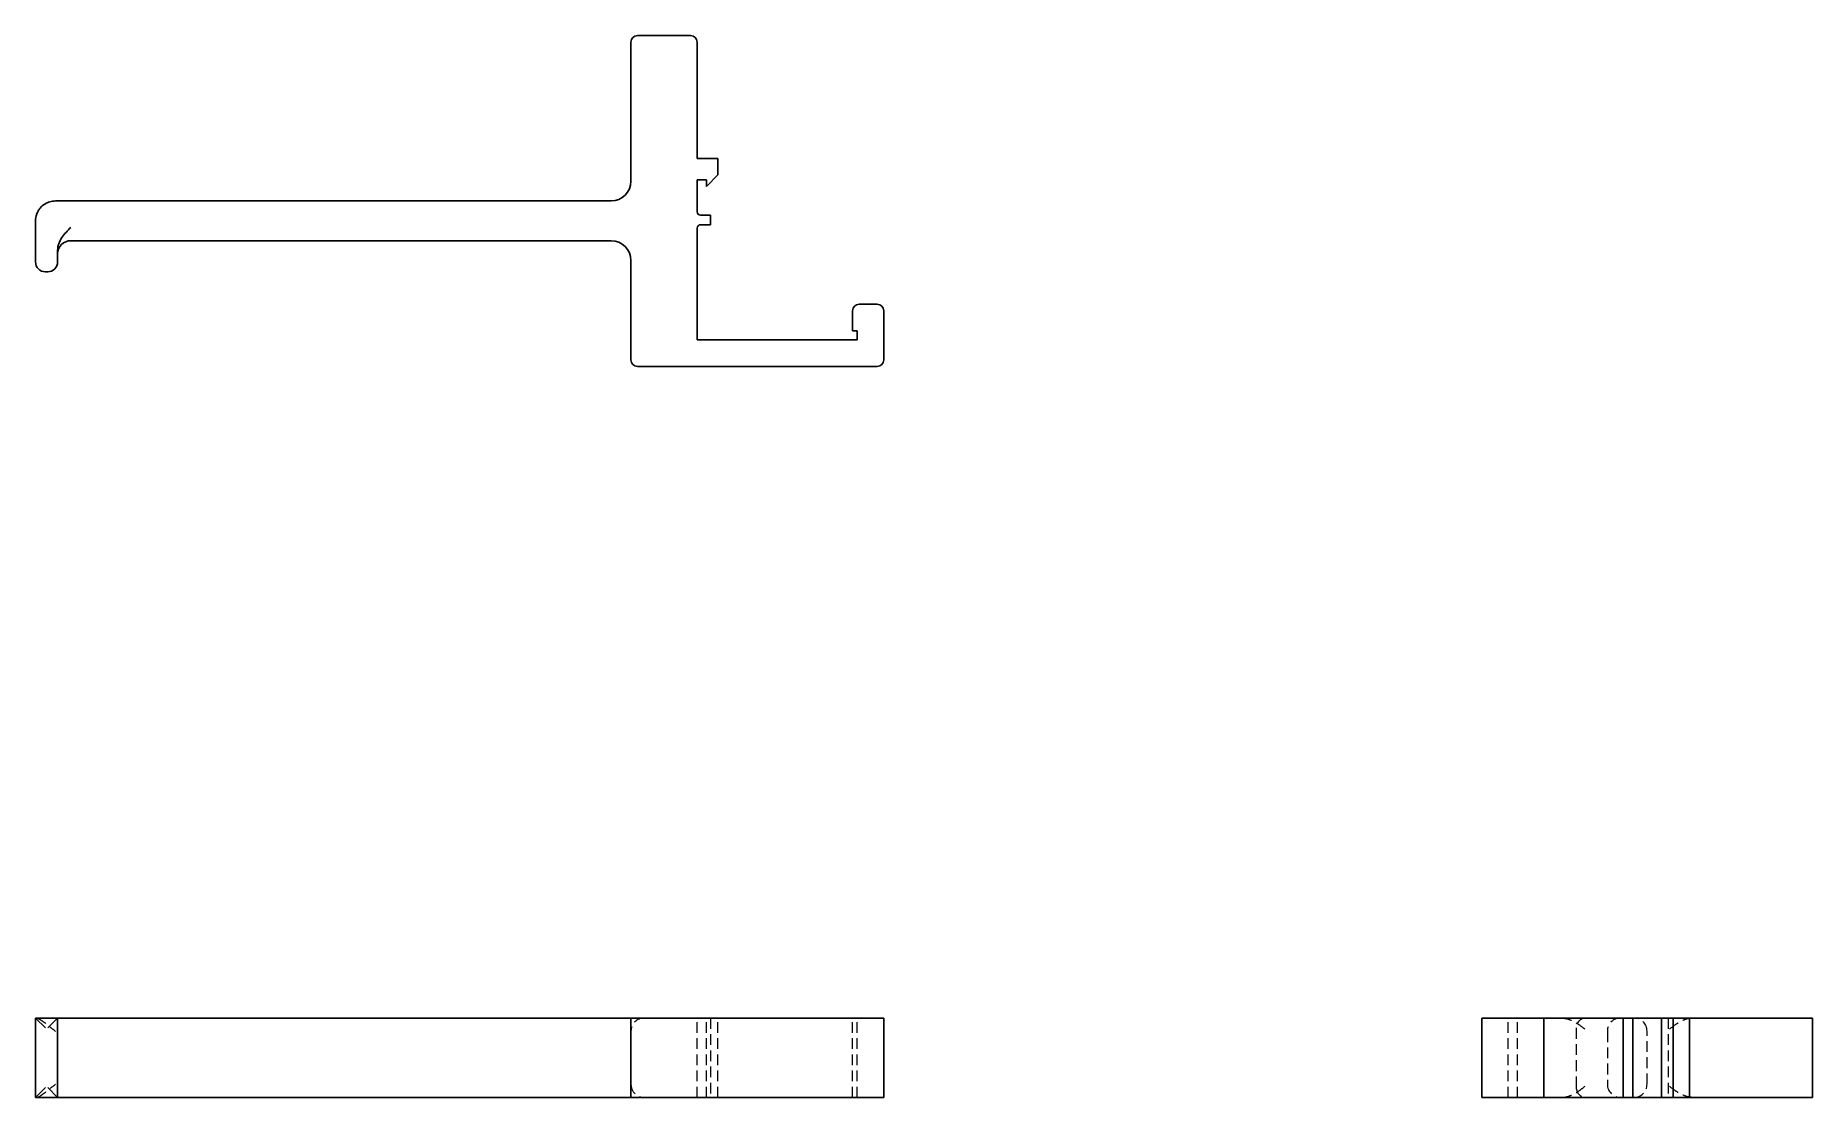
# Model space of a CAD drawing. Header units: millimetres. Extents: x 33 to 243, y 52 to 178.
import ezdxf

# ---------------------------------------------------------------- set-up
doc = ezdxf.new("R2010")
doc.units = ezdxf.units.MM
doc.linetypes.add('HIDDEN', pattern=[1.905, 1.27, -0.635])

msp = doc.modelspace()

# ---------------------------------------------------------------- linework, layer by layer
at = {"color": 7, "linetype": 'Continuous', "lineweight": 25}
for p, q in [((103.2, 176.72), (103.2, 163.46)), ((110.22, 177.5), (103.98, 177.5)), ((111, 163.01), (111, 176.72)), ((113.46, 163.01), (111, 163.01)), ((113.46, 161.09), (113.46, 163.01)), ((111, 160.5), (112.1, 160.5)), ((111, 156.72), (111, 160.5)), ((112.1, 159.72), (113.46, 161.09)), ((112.1, 160.5), (112.1, 159.72)), ((100.86, 158), (35.34, 158)), ((33, 155.66), (33, 150.82)), ((111.39, 156.33), (112.56, 156.33)), ((111.39, 155.2), (112.56, 155.2)), ((112.56, 156.33), (112.56, 155.2)), ((37.16, 153.32), (100.86, 153.32)), ((111, 141.62), (111, 154.81)), ((35.6, 150.82), (35.6, 152.18)), ((34.17, 149.65), (34.43, 149.65)), ((103.2, 147.86), (103.2, 139.28)), ((129.33, 145.05), (129.33, 142.71)), ((132.22, 145.83), (130.11, 145.83)), ((133, 139.28), (133, 145.05)), ((129.33, 142.71), (129.88, 142.71)), ((129.88, 142.71), (129.88, 141.62)), ((129.88, 141.62), (111, 141.62)), ((103.98, 138.5), (132.22, 138.5)), ((34.17, 60.51), (33, 61.68)), ((35.6, 61.68), (33, 61.68)), ((33, 61.68), (33, 52.32)), ((35.6, 61.68), (34.43, 60.51)), ((35.6, 52.32), (35.6, 61.68)), ((100.86, 61.68), (37.16, 61.68)), ((103.22, 61.68), (100.86, 61.68)), ((103.2, 61.68), (103.2, 52.32)), ((103.98, 61.68), (103.2, 61.68)), ((103.98, 61.68), (132.22, 61.68)), ((133, 61.68), (132.22, 61.68)), ((133, 52.32), (133, 61.68)), ((203.5, 61.68), (203.5, 52.32)), ((204.28, 61.68), (203.5, 61.68)), ((204.28, 61.68), (210.05, 61.68)), ((210.83, 61.68), (210.05, 61.68)), ((210.83, 52.32), (210.83, 61.68)), ((210.83, 61.68), (219.81, 61.68)), ((220.2, 61.68), (219.81, 61.68)), ((220.2, 61.68), (220.2, 52.32)), ((221.33, 61.68), (220.2, 61.68)), ((221.33, 52.32), (221.33, 61.68)), ((221.72, 61.68), (221.33, 61.68)), ((221.72, 61.68), (224.72, 61.68)), ((224.72, 52.32), (224.72, 61.68)), ((224.72, 61.68), (226.09, 61.68)), ((226.09, 52.32), (226.09, 61.68)), ((226.09, 61.68), (228.01, 61.68)), ((228.01, 52.32), (228.01, 61.68)), ((228.01, 61.68), (241.72, 61.68)), ((242.5, 61.68), (241.72, 61.68)), ((242.5, 52.32), (242.5, 61.68)), ((34.17, 53.49), (33, 52.32)), ((34.43, 53.49), (35.6, 52.32)), ((33, 52.32), (35.6, 52.32)), ((37.16, 52.32), (100.86, 52.32)), ((100.86, 52.32), (103.2, 52.32)), ((103.2, 52.32), (103.98, 52.32)), ((132.22, 52.32), (103.98, 52.32)), ((132.22, 52.32), (133, 52.32)), ((203.5, 52.32), (204.28, 52.32)), ((210.05, 52.32), (204.28, 52.32)), ((210.05, 52.32), (210.83, 52.32)), ((219.81, 52.32), (210.83, 52.32)), ((219.81, 52.32), (220.2, 52.32)), ((220.2, 52.32), (221.33, 52.32)), ((221.33, 52.32), (221.72, 52.32)), ((224.72, 52.32), (221.72, 52.32)), ((226.09, 52.32), (224.72, 52.32)), ((228.01, 52.32), (226.09, 52.32)), ((241.72, 52.32), (228.01, 52.32)), ((241.72, 52.32), (242.5, 52.32))]:
    msp.add_line(p, q, dxfattribs=at)
at = {"color": 7, "linetype": 'HIDDEN', "lineweight": 18}
for p, q in [((111, 52.32), (111, 61.68)), ((112.1, 52.32), (112.1, 61.68)), ((112.56, 61.68), (112.56, 52.32)), ((113.46, 52.32), (113.46, 61.68)), ((129.33, 52.32), (129.33, 61.68)), ((129.88, 52.32), (129.88, 61.68)), ((206.62, 52.32), (206.62, 61.68)), ((207.71, 52.32), (207.71, 61.68)), ((225.5, 61.68), (225.5, 52.32)), ((214.65, 60.51), (214.65, 53.49)), ((218.32, 60.12), (218.32, 53.88)), ((223, 53.88), (223, 60.12))]:
    msp.add_line(p, q, dxfattribs=at)
at = {"color": 7, "linetype": 'Continuous', "lineweight": 25}
for centre, radius, start, end in [((103.98, 176.72), 0.78, 90, 180), ((110.22, 176.72), 0.78, 0, 90), ((100.86, 160.34), 2.34, 270, 0), ((35.34, 155.66), 2.34, 160.5288, 180), ((111.39, 156.72), 0.39, 180, 270), ((111.39, 154.81), 0.39, 90, 180), ((37.16, 151.76), 1.56, 90, 180), ((100.86, 150.98), 2.34, 0, 90), ((34.17, 150.82), 1.17, 180, 270), ((34.43, 150.82), 1.17, 270, 0), ((130.11, 145.05), 0.78, 90, 180), ((132.22, 145.05), 0.78, 0, 90), ((103.98, 139.28), 0.78, 180, 270), ((132.22, 139.28), 0.78, 270, 0)]:
    msp.add_arc(centre, radius, start, end, dxfattribs=at)
at = {"color": 7, "linetype": 'HIDDEN', "lineweight": 18}
for centre, radius, start, end in [((104.76, 60.12), 1.56, 90, 179.9446), ((215.82, 60.51), 1.17, 90, 180), ((219.88, 60.12), 1.56, 90, 180), ((221.44, 60.12), 1.56, 0, 90), ((104.76, 53.88), 1.56, 179.9471, 270), ((215.82, 53.49), 1.17, 180, 270), ((219.88, 53.88), 1.56, 180, 270), ((221.44, 53.88), 1.56, 270, 0)]:
    msp.add_arc(centre, radius, start, end, dxfattribs=at)
at = {"color": 7, "linetype": 'Continuous', "lineweight": 25}
for points, knots in [([(103.2, 163.46), (103.2, 163.16), (103.2, 162.87), (103.2, 162.3), (103.2, 162.03), (103.2, 161.52), (103.2, 161.27), (103.2, 160.8), (103.2, 160.57), (103.2, 160.34)], [0, 0, 0, 0, 0.25, 0.25, 0.5, 0.5, 0.75, 0.75, 1, 1, 1, 1]), ([(33.13, 156.44), (33.18, 156.57), (33.24, 156.7), (33.37, 156.93), (33.45, 157.05), (33.7, 157.35), (33.89, 157.51), (34.28, 157.76), (34.49, 157.85), (34.91, 157.97), (35.13, 158), (35.34, 158)], [0, 0, 0, 0, 0.125, 0.125, 0.25, 0.25, 0.5, 0.5, 0.75, 0.75, 1, 1, 1, 1]), ([(35.6, 152.18), (35.6, 152.45), (35.65, 152.71), (35.83, 153.22), (35.95, 153.45), (36.25, 153.9), (36.42, 154.1), (36.78, 154.5), (36.97, 154.69), (37.16, 154.88)], [0, 0, 0, 0, 0.25, 0.25, 0.5, 0.5, 0.75, 0.75, 1, 1, 1, 1]), ([(103.2, 147.86), (103.2, 148.16), (103.2, 148.45), (103.2, 149.02), (103.2, 149.29), (103.2, 149.8), (103.2, 150.05), (103.2, 150.52), (103.2, 150.75), (103.2, 150.98)], [0, 0, 0, 0, 0.25, 0.25, 0.5, 0.5, 0.75, 0.75, 1, 1, 1, 1]), ([(35.6, 61.68), (35.6, 61.68), (35.65, 61.68), (35.83, 61.68), (35.95, 61.68), (36.25, 61.68), (36.42, 61.68), (36.78, 61.68), (36.97, 61.68), (37.16, 61.68)], [0, 0, 0, 0, 0.25, 0.25, 0.5, 0.5, 0.75, 0.75, 1, 1, 1, 1]), ([(35.6, 52.32), (35.6, 52.32), (35.65, 52.32), (35.83, 52.32), (35.95, 52.32), (36.25, 52.32), (36.42, 52.32), (36.78, 52.32), (36.97, 52.32), (37.16, 52.32)], [0, 0, 0, 0, 0.25, 0.25, 0.5, 0.5, 0.75, 0.75, 1, 1, 1, 1])]:
    msp.add_open_spline(points, degree=3, knots=knots, dxfattribs=at)
at = {"color": 7, "linetype": 'HIDDEN', "lineweight": 18}
for points, knots in [([(33.13, 61.68), (33.18, 61.68), (33.24, 61.66), (33.37, 61.6), (33.45, 61.56), (33.7, 61.41), (33.89, 61.27), (34.28, 60.98), (34.49, 60.81), (34.91, 60.47), (35.13, 60.3), (35.34, 60.12)], [0, 0, 0, 0, 0.125, 0.125, 0.25, 0.25, 0.5, 0.5, 0.75, 0.75, 1, 1, 1, 1]), ([(212.86, 61.68), (213.16, 61.68), (213.45, 61.63), (214.02, 61.44), (214.29, 61.32), (214.8, 61.02), (215.05, 60.85), (215.52, 60.5), (215.75, 60.31), (215.98, 60.12)], [0, 0, 0, 0, 0.25, 0.25, 0.5, 0.5, 0.75, 0.75, 1, 1, 1, 1]), ([(228.46, 61.68), (228.16, 61.68), (227.87, 61.63), (227.3, 61.44), (227.03, 61.32), (226.52, 61.02), (226.27, 60.85), (225.8, 60.5), (225.57, 60.31), (225.34, 60.12)], [0, 0, 0, 0, 0.25, 0.25, 0.5, 0.5, 0.75, 0.75, 1, 1, 1, 1]), ([(33.13, 52.32), (33.18, 52.32), (33.24, 52.34), (33.37, 52.4), (33.45, 52.44), (33.7, 52.59), (33.89, 52.73), (34.28, 53.02), (34.49, 53.19), (34.91, 53.53), (35.13, 53.7), (35.34, 53.88)], [0, 0, 0, 0, 0.125, 0.125, 0.25, 0.25, 0.5, 0.5, 0.75, 0.75, 1, 1, 1, 1]), ([(212.86, 52.32), (213.16, 52.32), (213.45, 52.37), (214.02, 52.56), (214.29, 52.68), (214.8, 52.98), (215.05, 53.15), (215.52, 53.5), (215.75, 53.69), (215.98, 53.88)], [0, 0, 0, 0, 0.25, 0.25, 0.5, 0.5, 0.75, 0.75, 1, 1, 1, 1]), ([(228.46, 52.32), (228.16, 52.32), (227.87, 52.37), (227.3, 52.56), (227.03, 52.68), (226.52, 52.98), (226.27, 53.15), (225.8, 53.5), (225.57, 53.69), (225.34, 53.88)], [0, 0, 0, 0, 0.25, 0.25, 0.5, 0.5, 0.75, 0.75, 1, 1, 1, 1])]:
    msp.add_open_spline(points, degree=3, knots=knots, dxfattribs=at)

doc.saveas('drawing.dxf')
